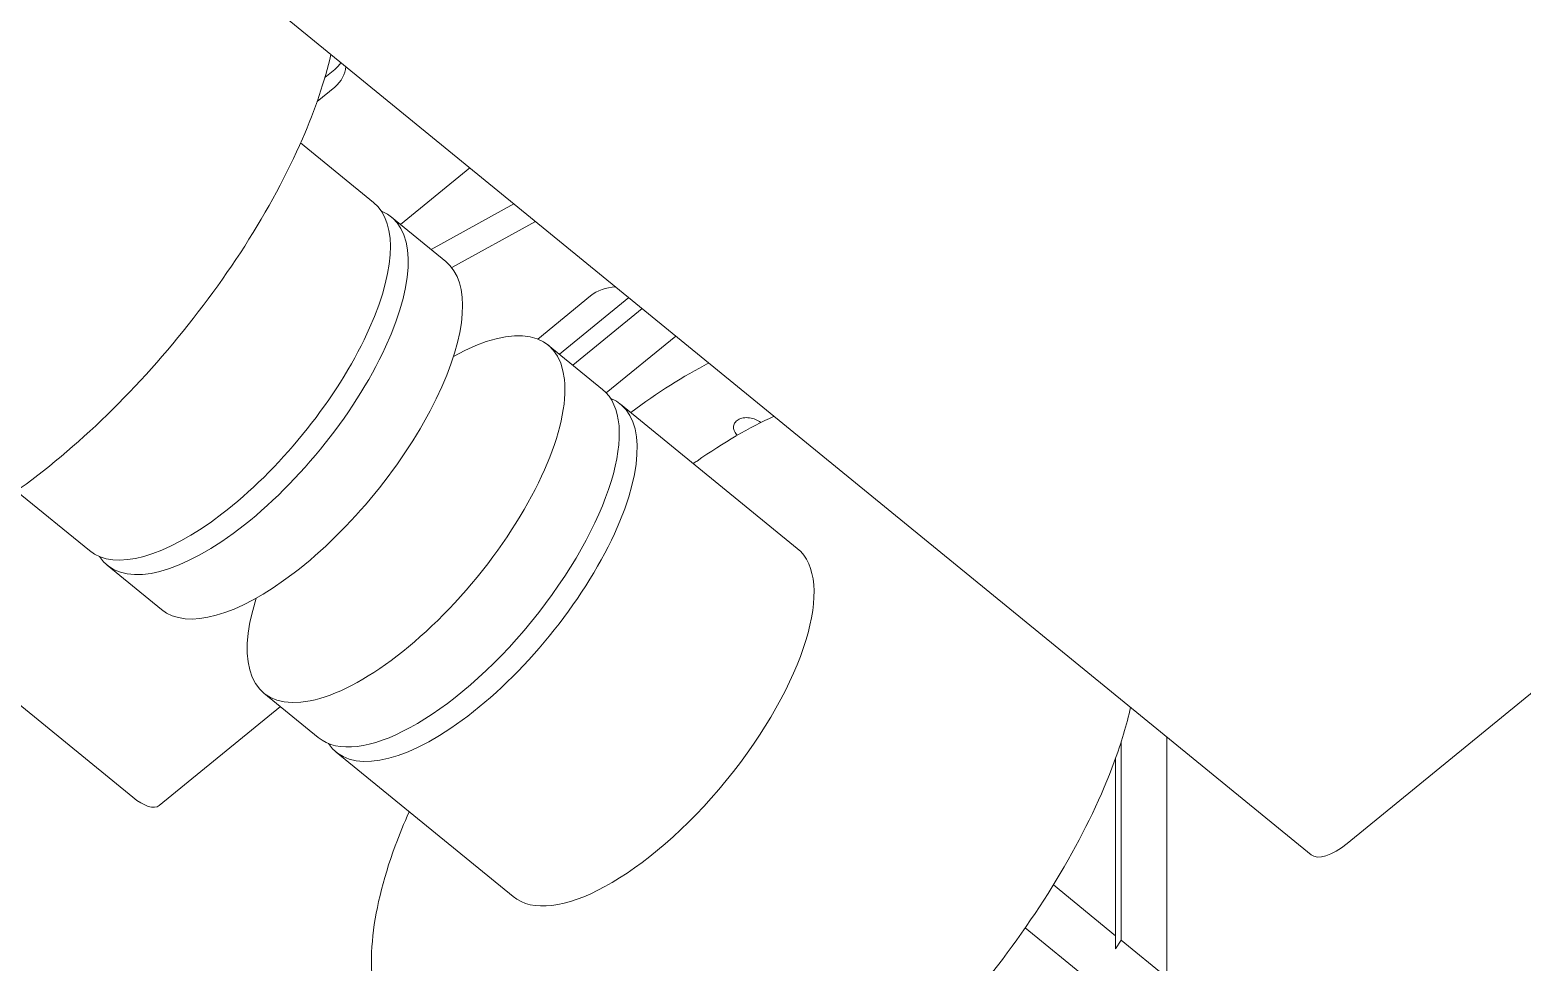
# Model space of a CAD drawing. Header units: millimetres. Extents: x 36 to 2484, y 36 to 1746.
# Drawn here: x 290.1 to 682, y 344.7 to 589.5 of the extents above; entities that cross this region are included whole.
import ezdxf

# ---------------------------------------------------------------- set-up
doc = ezdxf.new("R2010")
doc.units = ezdxf.units.MM
doc.header["$LTSCALE"] = 6
doc.layers.add('굵은실선_A3', color=7, linetype='Continuous', lineweight=18)

msp = doc.modelspace()

# ---------------------------------------------------------------- linework, layer by layer
at = {"layer": '굵은실선_A3'}
for p, q in [((626.574, 372.9), (290.698, 647.141)), ((367.608, 576.979), (370.189, 579.086)), ((370.189, 574.467), (365.594, 570.715)), ((380.412, 544.139), (361.249, 559.786)), ((387.487, 538.362), (405.706, 553.238)), ((417.264, 543.801), (395.515, 531.807)), ((399.372, 528.658), (385.098, 540.313)), ((400.934, 527.058), (422.921, 539.182)), ((423.51, 508.308), (437.364, 519.619)), ((429.207, 504.298), (447.426, 519.174)), ((450.961, 516.287), (432.742, 501.412)), ((426.242, 506.719), (440.516, 495.064)), ((459.8, 509.07), (441.507, 494.134)), ((445.202, 491.238), (491.649, 453.314)), ((756.269, 474.008), (636.061, 375.859)), ((305.782, 452.737), (286.619, 468.383)), ((317.156, 387.983), (241.276, 449.939)), ((324.742, 437.256), (310.468, 448.911)), ((324.113, 385.813), (355.929, 411.792)), ((351.612, 415.317), (365.886, 403.662)), ((588.685, 403.837), (588.685, 340.64)), ((370.572, 399.836), (417.019, 361.912)), ((576.664, 402.392), (576.664, 350.455)), ((575.25, 398.244), (575.25, 351.61)), ((575.25, 351.61), (558.895, 364.963)), ((551.51, 353.673), (568.179, 340.063)), ((575.25, 348.146), (575.25, 351.61)), ((576.664, 350.455), (575.25, 348.146)), ((588.685, 340.64), (576.664, 350.455))]:
    msp.add_line(p, q, dxfattribs=at)
for centre, major_axis, ratio, start_param, end_param in [((363.118, 584.86), (-10, 0), 0.8164967, 2.3561948, 2.6326499), ((363.118, 580.241), (10, 0), 0.8164967, 5.4977874, 6.2359732), ((343.097, 498.438), (-37.315, -45.701), 0.4082483, 0, 3.1415927), ((347.783, 494.612), (-37.315, -45.701), 0.4082483, 6.1572668, 9.5506965), ((362.057, 482.957), (-37.315, -45.701), 0.4082483, 0, 3.1415927), ((444.435, 513.845), (-10, 0), 0.8164967, 4.7595997, 5.4977874), ((388.927, 461.018), (37.315, 45.701), 0.4082483, 2.3376611, 7.0871169), ((440.899, 418.583), (71.151, 87.142), 0.4082483, 0.7535097, 1.0187338), ((403.201, 449.363), (37.315, 45.701), 0.4082483, 3.1415927, 6.2831853), ((407.887, 445.537), (37.315, 45.701), 0.4082483, 3.0156741, 6.4091039), ((454.334, 407.613), (37.315, 45.701), 0.4082483, 3.1415927, 6.2831853), ((317.156, 394.334), (6.957, -8.521), 0.4082483, 5.1760363, 6.2831853), ((636.061, 384.519), (-9.487, -11.619), 0.4082483, 0, 1.1071487)]:
    msp.add_ellipse(centre, major_axis=major_axis, ratio=ratio, start_param=start_param, end_param=end_param, dxfattribs=at)
for points, knots in [([(369.188, 583.055), (367.604, 576.076), (365.079, 568.605), (357.747, 551.703), (352.603, 542.168), (340.569, 523.372), (333.7, 514.115), (318.901, 496.722), (310.977, 488.588), (294.8, 474.205), (286.551, 467.966), (270.416, 457.987), (262.544, 454.275), (247.741, 449.915), (240.784, 449.285), (231.799, 451.284), (229.155, 452.342), (226.799, 453.837)], [6.5067912, 6.5067912, 6.5067912, 6.5067912, 6.7847712, 6.7847712, 7.1140289, 7.1140289, 7.4400028, 7.4400028, 7.7652709, 7.7652709, 8.0919024, 8.0919024, 8.4227838, 8.4227838, 8.7587338, 8.7587338, 8.9123117, 8.9123117, 8.9123117, 8.9123117]), ([(485.576, 488.024), (479.055, 485.077), (472.24, 481.108), (465.009, 476.047), (464.687, 475.82), (464.365, 475.592)], [4.29249379, 4.29249379, 4.29249379, 4.29249379, 4.57047375, 4.57047375, 4.58340932, 4.58340932, 4.58340932, 4.58340932]), ([(475.943, 483.056), (475.648, 483.326), (475.395, 483.637), (475.004, 484.35), (474.898, 484.759), (474.892, 485.513), (474.997, 485.907), (475.427, 486.6), (475.751, 486.897), (476.496, 487.337), (476.97, 487.509), (478.013, 487.682), (478.581, 487.685), (479.631, 487.547), (480.183, 487.404), (481.204, 486.98), (481.673, 486.698), (482.044, 486.395)], [1.3120249, 1.3120249, 1.3120249, 1.3120249, 1.4435454, 1.4435454, 1.6009502, 1.6009502, 1.7643203, 1.7643203, 1.9276904, 1.9276904, 2.0924319, 2.0924319, 2.2571734, 2.2571734, 2.4147272, 2.4147272, 2.572281, 2.572281, 2.572281, 2.572281]), ([(436.809, 282.364), (440.852, 279.798), (445.712, 278.55), (457.226, 278.372), (464.107, 279.903), (479.127, 285.822), (487.325, 290.393), (503.849, 301.958), (512.163, 308.905), (528.172, 324.455), (535.868, 333.036), (549.95, 351.015), (556.334, 360.406), (567.192, 379.133), (571.655, 388.463), (576.722, 402.235), (578.162, 407.013), (579.198, 411.582)], [0.5124663, 0.5124663, 0.5124663, 0.5124663, 0.7760243, 0.7760243, 1.093376, 1.093376, 1.4288811, 1.4288811, 1.7581388, 1.7581388, 2.0841127, 2.0841127, 2.4093808, 2.4093808, 2.7360123, 2.7360123, 2.9179867, 2.9179867, 2.9179867, 2.9179867]), ([(389.735, 384.189), (388.39, 381.148), (387.171, 378.144), (382.789, 366.234), (380.727, 357.779), (379.416, 342.404), (380.19, 335.461), (383.946, 327.057), (385.511, 324.678), (387.447, 322.669)], [5.76866386, 5.76866386, 5.76866386, 5.76866386, 5.87760493, 5.87760493, 6.20848636, 6.20848636, 6.54443637, 6.54443637, 6.69801427, 6.69801427, 6.69801427, 6.69801427])]:
    msp.add_open_spline(points, degree=3, knots=knots, dxfattribs=at)
msp.add_open_spline([(482.044, 486.395), (482.058, 486.384), (482.071, 486.373), (482.084, 486.362)], degree=3, dxfattribs=at)

doc.saveas('drawing.dxf')
